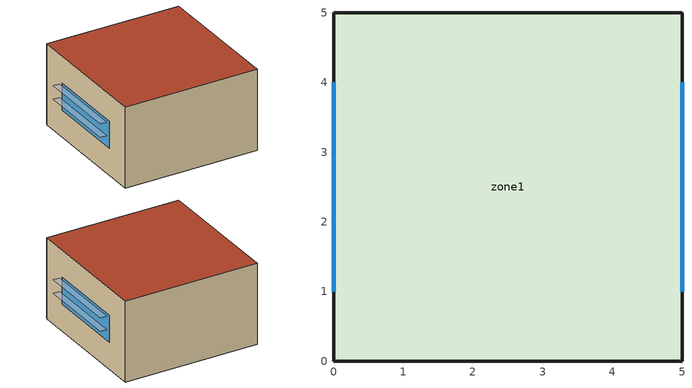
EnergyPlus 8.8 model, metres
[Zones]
zone1
 floor outside (Interior Floor): 0,0 0,5 5,5 5,0 z0
 wall outside (Exterior Wall): 0,5 0,0 5,0 5,5 0,5 z0:3
 window (Exterior Window): 0,4 0,1 / 5,1 5,4 z1:2
 roof outside (Exterior Roof): 0,0 5,0 5,5 0,5 z3
shading: -0.35,1 -0.1,1 -0.1,4 -0.35,4 z1.5; -0.35,1 -0.1,1 -0.1,4 -0.35,4 z2; 5.1,1 5.35,1 5.35,4 5.1,4 z1.5; 5.1,1 5.35,1 5.35,4 5.1,4 z2
[BUILDING]
IDF Name: North Axis=0; Terrain=City; Loads Convergence Tolerance Value=0.04; Temperature Convergence Tolerance Value=0.4; Solar Distribution=FullExteriorWithReflections; Maximum Number of Warmup Days=25; Minimum Number of Warmup Days=6
[SITE:LOCATION]
CARDIFF: Latitude=51.48; Longitude=3.18; Time Zone=0; Elevation=10
[MATERIAL]
THERMAL MASS MATERIAL: Roughness=MediumRough; Thickness=1; Conductivity=2; Density=2000; Specific Heat=900; Thermal Absorptance=0.9; Solar Absorptance=0.7; Visible Absorptance=0.7
[MATERIAL:NOMASS] Thermal Absorptance=0.9; Solar Absorptance=0.7
Name | Roughness | Thermal Resistance | Visible Absorptance
EXTERIOR WALL MATERIAL | MediumRough | 3.33333 | 0.5
INTERIOR FLOOR MATERIAL | MediumSmooth | 0.919963 | 0.8
EXTERIOR ROOF MATERIAL | MediumRough | 5.55556 | 0.3
[WINDOWMATERIAL:SIMPLEGLAZINGSYSTEM]
EXTERIOR GLAZING MATERIAL_X: UFactor=1.6; Solar Heat Gain Coefficient=0.3; Visible Transmittance=0.65
[CONSTRUCTION]
EXTERIOR WALL: EXTERIOR WALL MATERIAL
INTERIOR FLOOR: INTERIOR FLOOR MATERIAL
EXTERIOR ROOF: EXTERIOR ROOF MATERIAL
EXTERIOR WINDOW: EXTERIOR GLAZING MATERIAL_X
THERMAL MASS: THERMAL MASS MATERIAL
[Zone]
zone1: Type=1
[INTERNALMASS]
zone1_MASS: Construction=THERMAL MASS; Zone=zone1; Surface Area=85
[HVACTEMPLATE:THERMOSTAT]
zone1_HVAC: Heating Setpoint Schedule=HeatingSetpointYear; Cooling Setpoint Schedule=CoolingSetpointYear
[HVACTEMPLATE:ZONE:IDEALLOADSAIRSYSTEM]
zone1: Template Thermostat=zone1_HVAC; Maximum Heating Supply Air Temperature=50; Minimum Cooling Supply Air Temperature=13; Maximum Heating Supply Air Humidity Ratio=0.0156; Minimum Cooling Supply Air Humidity Ratio=0.0077; Heating Limit=NoLimit; Cooling Limit=NoLimit; Dehumidification Control Type=ConstantSensibleHeatRatio; Cooling Sensible Heat Ratio=0.7; Dehumidification Setpoint=60; Humidification Control Type=None; Humidification Setpoint=30; Outdoor Air Method=Flow/Person; Outdoor Air Flow Rate per Person=0.015; Outdoor Air Flow Rate per Zone Floor Area=0; Outdoor Air Flow Rate per Zone=0; Demand Controlled Ventilation Type=None; Outdoor Air Economizer Type=NoEconomizer; Heat Recovery Type=None; Sensible Heat Recovery Effectiveness=0.7; Latent Heat Recovery Effectiveness=0.65
[SCHEDULE:DAY:HOURLY]
CoolingSetpointDayWeekday: 24, 24, 24, 24, 24, 100, 100, 100, 100, 100, 100, 100, 100, 100, 100, 100, 100, 100, 24, 24, 24, 24, 24, 24
CoolingSetpointDayWeekend: 24, 24, 24, 24, 24, 24, 24, 24, 24, 24, 24, 24, 24, 24, 24, 24, 24, 24, 24, 24, 24, 24, 24, 24
HeatingSetpointDayWeekday: 20, 20, 20, 20, 20, 16, 16, 16, 16, 16, 16, 16, 16, 16, 16, 16, 16, 16, 20, 20, 20, 20, 20, 20
HeatingSetpointDayWeekend: 20, 20, 20, 20, 20, 20, 20, 20, 20, 20, 20, 20, 20, 20, 20, 20, 20, 20, 20, 20, 20, 20, 20, 20
[SCHEDULE:WEEK:COMPACT]
HeatingSetpointWeek: WeekDays, HeatingSetpointDayWeekday, AllOtherDays, HeatingSetpointDayWeekend
CoolingSetpointWeek: WeekDays, CoolingSetpointDayWeekday, AllOtherDays, CoolingSetpointDayWeekend
[SCHEDULE:YEAR]
HeatingSetpointYear: HeatingSetpointWeek, 1, 1, 12, 31
CoolingSetpointYear: CoolingSetpointWeek, 1, 1, 12, 31
